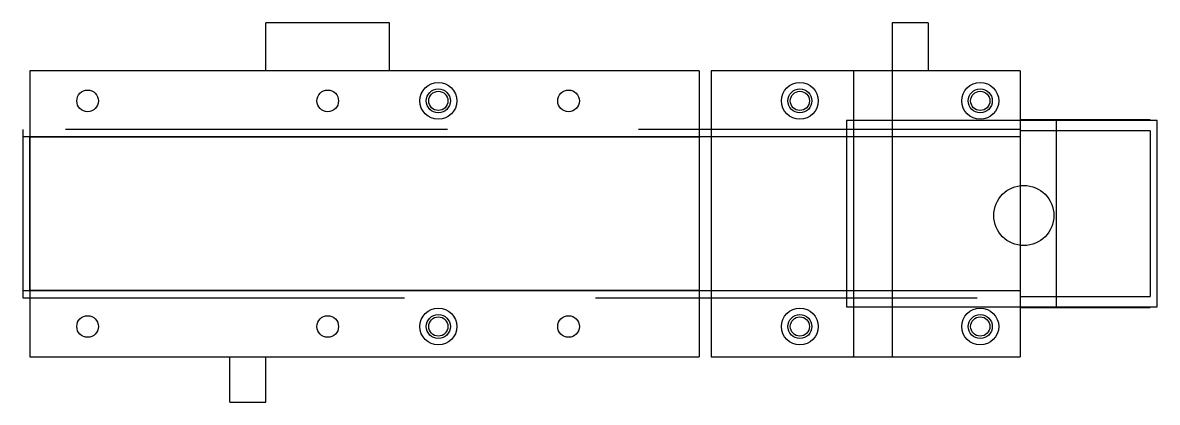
# Model space of a CAD drawing. Header units: inches. Extents: x 0 to 9.43, y -0.38 to 2.78.
import ezdxf

# ---------------------------------------------------------------- set-up
doc = ezdxf.new("R2010")
doc.units = ezdxf.units.IN
doc.header["$MEASUREMENT"] = 0
doc.linetypes.add('HIDDEN2', pattern=[4.7625, 3.175, -1.5875])
for name, color, linetype, lineweight, true_color in [('Electrical Components', 30, 'Continuous', 25, 0xff7f00), ('Mount Holes ... Threaded Holes', 9, 'Continuous', 25, 0xc0c0c0), ('Mount Holes ... Threaded Holes ... Outer Support Wall', 253, 'Continuous', 25, 0xa0a0a4), ('Playfield Cutout', 1, 'Continuous', 25, 0xff0000), ('Profile', 4, 'Continuous', 25, 0x00ffff), ('Profile ... Hidden Profile', 4, 'HIDDEN2', 25, 0x00ffff), ('Rubber', 3, 'Continuous', 25, 0x00ff00)]:
    doc.layers.add(name, color=color, linetype=linetype, lineweight=lineweight, true_color=true_color)
doc.layers.add('Mount Holes', color=7, linetype='Continuous', lineweight=25)

msp = doc.modelspace()

# ---------------------------------------------------------------- linework, layer by layer
at = {"layer": 'Electrical Components'}
for p, q in [((3.051, 2.78), (2.021, 2.78)), ((2.021, 2.38), (2.021, 2.78)), ((3.051, 2.38), (3.051, 2.78)), ((7.529, 2.78), (7.229, 2.78)), ((7.229, 2.78), (7.229, 2.38)), ((7.529, 2.78), (7.529, 2.38)), ((1.721, -0.38), (1.721, 0)), ((2.021, -0.38), (2.021, 0)), ((1.721, -0.38), (2.021, -0.38))]:
    msp.add_line(p, q, dxfattribs=at)
at = {"layer": 'Mount Holes'}
for centre, radius in [((0.54, 2.129), 0.09), ((2.536, 2.129), 0.09), ((4.539, 2.129), 0.09), ((7.962, 2.129), 0.08), ((0.54, 0.251), 0.09), ((2.536, 0.251), 0.09), ((4.539, 0.251), 0.09), ((7.962, 0.251), 0.08)]:
    msp.add_circle(centre, radius, dxfattribs=at)
at = {"layer": 'Mount Holes ... Threaded Holes'}
for centre in [(3.456, 2.129), (6.462, 2.129), (3.456, 0.251), (6.462, 0.251)]:
    msp.add_circle(centre, 0.08, dxfattribs=at)
at = {"layer": 'Mount Holes ... Threaded Holes ... Outer Support Wall'}
for centre in [(3.456, 2.129), (6.462, 2.129), (7.962, 2.129), (3.456, 0.251), (6.462, 0.251), (7.962, 0.251)]:
    msp.add_circle(centre, 0.1535, dxfattribs=at)
at = {"layer": 'Playfield Cutout', "flags": 128}
for points in [[(6.849, 1.965), (6.849, 0.415), (9.434, 0.415), (9.434, 1.965), (6.849, 1.965)], [(5.624, 1.83), (5.624, 0.55), (0.06, 0.55), (0.06, 1.83), (5.624, 1.83)]]:
    msp.add_lwpolyline(points, dxfattribs=at)
at = {"layer": 'Playfield Cutout'}
for centre in [(3.456, 2.129), (6.462, 2.129), (7.962, 2.129), (3.456, 0.251), (6.462, 0.251), (7.962, 0.251)]:
    msp.add_circle(centre, 0.1, dxfattribs=at)
at = {"layer": 'Profile'}
for p, q in [((5.624, 2.38), (0.06, 2.38)), ((0.06, 2.38), (0.06, 0)), ((5.624, 2.38), (5.624, 0)), ((8.294, 2.38), (5.724, 2.38)), ((5.724, 2.38), (5.724, 0)), ((6.909, 2.38), (6.909, 0)), ((7.229, 2.38), (7.229, 0)), ((8.294, 2.38), (8.294, 0)), ((0, 1.89), (0, 0.49)), ((9.374, 1.97), (8.294, 1.97)), ((8.594, 1.97), (8.594, 0.41)), ((8.294, 1.83), (0, 1.83)), ((9.374, 1.88), (8.294, 1.88)), ((9.374, 1.88), (9.374, 0.5)), ((0, 0.55), (8.294, 0.55)), ((8.294, 0.5), (9.374, 0.5)), ((8.294, 0.41), (9.374, 0.41)), ((0.06, 0), (5.624, 0)), ((5.724, 0), (8.294, 0))]:
    msp.add_line(p, q, dxfattribs=at)
at = {"layer": 'Profile ... Hidden Profile'}
for p, q in [((8.294, 1.89), (0, 1.89)), ((0, 0.49), (8.294, 0.49))]:
    msp.add_line(p, q, dxfattribs=at)
at = {"layer": 'Rubber'}
msp.add_circle((8.324, 1.175), 0.25, dxfattribs=at)

doc.saveas('drawing.dxf')
